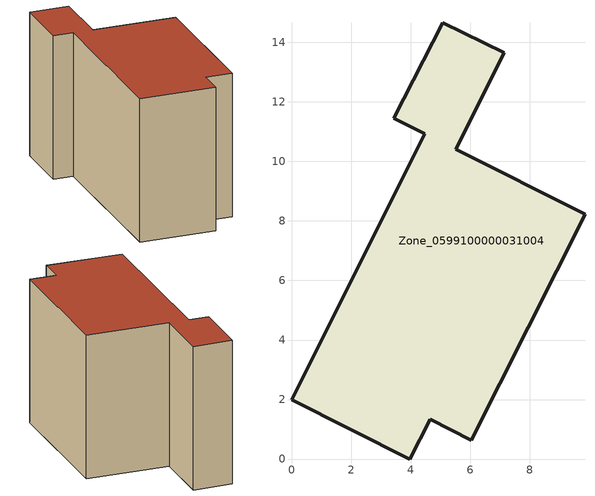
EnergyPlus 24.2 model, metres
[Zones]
Zone_0599100000031004
 floor ground (C_G): 9.86,8.22 6.04,0.64 4.66,1.33 3.97,0 0,2 4.48,10.93 3.44,11.45 5.08,14.65 7.15,13.65 5.51,10.41 z0
 wall outside (C_F): 7.15,13.65 5.08,14.65 3.44,11.45 4.48,10.93 0,2 3.97,0 4.66,1.33 6.04,0.64 9.86,8.22 5.51,10.41 7.15,13.65 z0:8.51
 roof outside (C_R): 9.86,8.22 5.51,10.41 7.15,13.65 5.08,14.65 3.44,11.45 4.48,10.93 0,2 3.97,0 4.66,1.33 6.04,0.64 z8.51
[BUILDING]
Pand.0599100000031004: North Axis=0; Terrain=City; Loads Convergence Tolerance Value=0.04; Temperature Convergence Tolerance Value=0.4; Solar Distribution=FullExterior; Maximum Number of Warmup Days=25; Minimum Number of Warmup Days=1
[Site:Location]
Rotterdam.The.Hague.AP_ZH_NLD Design_Conditions: Latitude=51.96; Longitude=4.45; Time Zone=1; Elevation=-4.5
[SITE:GROUNDTEMPERATURE:BUILDINGSURFACE]
18, 18, 18, 18, 18, 18, 18, 18, 18, 18, 18, 18
[MATERIAL] Thermal Absorptance=0.9; Solar Absorptance=0.7; Visible Absorptance=0.7
Name | Roughness | Thickness | Conductivity | Density | Specific Heat
G.TI.1992-2005 | MediumSmooth | 0.15 | 0.06 | 540 | 1210
F.TI.1992-2005 | Rough | 0.3 | 0.12 | 1920 | 840
R.TI.1992-2005 | MediumRough | 0.2 | 0.08 | 1500 | 1000
[CONSTRUCTION]
C_G: G.TI.1992-2005
C_F: F.TI.1992-2005
C_R: R.TI.1992-2005
[ZONE]
Zone_0599100000031004: Type=1; Multiplier=1; Ceiling Height=Autocalculate; Volume=Autocalculate; Floor Area=autocalculate; Part of Total Floor Area=Yes
[ZONEINFILTRATION:DESIGNFLOWRATE]
Infil_Zone_0599100000031004: Zone or ZoneList or Space or SpaceList=Zone_0599100000031004; Schedule=AlwaysOn; Design Flow Rate Calculation Method=Flow/Area; Flow Rate per Floor Area=0.0015; Constant Term Coefficient=1; Temperature Term Coefficient=0; Velocity Term Coefficient=0; Velocity Squared Term Coefficient=0
[HVACTEMPLATE:ZONE:IDEALLOADSAIRSYSTEM]
Zone_0599100000031004: Maximum Heating Supply Air Temperature=50; Minimum Cooling Supply Air Temperature=13; Maximum Heating Supply Air Humidity Ratio=0.0156; Minimum Cooling Supply Air Humidity Ratio=0.0077; Heating Limit=NoLimit; Cooling Limit=NoLimit; Dehumidification Control Type=ConstantSensibleHeatRatio; Cooling Sensible Heat Ratio=0.7; Dehumidification Setpoint=60; Humidification Control Type=None; Humidification Setpoint=30; Outdoor Air Method=None; Outdoor Air Flow Rate per Person=0.00944; Outdoor Air Flow Rate per Zone Floor Area=0; Outdoor Air Flow Rate per Zone=0; Demand Controlled Ventilation Type=None; Outdoor Air Economizer Type=NoEconomizer; Heat Recovery Type=None; Sensible Heat Recovery Effectiveness=0.7; Latent Heat Recovery Effectiveness=0.65
[ZONECONTROL:THERMOSTAT]
ThermostatControl_Zone_0599100000031004: Zone or ZoneList=Zone_0599100000031004; Control Type Schedule=DualSetpointControlType; Control 1=Thermostat_Zone_0599100000031004; Temperature Difference Between Cutout And Setpoint=0
[THERMOSTATSETPOINT:DUALSETPOINT]
Thermostat_Zone_0599100000031004: Heating Setpoint Temperature Schedule=HeatingSetpoint_Zone_0599100000031004; Cooling Setpoint Temperature Schedule=CoolingSetpoint_Zone_0599100000031004
[SCHEDULE:COMPACT]
HeatingSetpoint_Zone_0599100000031004: Through: 12/31, For: AllDays, Until: 24:00, 21
CoolingSetpoint_Zone_0599100000031004: Through: 12/31, For: AllDays, Until: 24:00, 24
DualSetpointControlType: Through: 12/31, For: AllDays, Until: 24:00, 4
AlwaysOn: Through: 12/31, For: AllDays, Until: 24:00, 1
